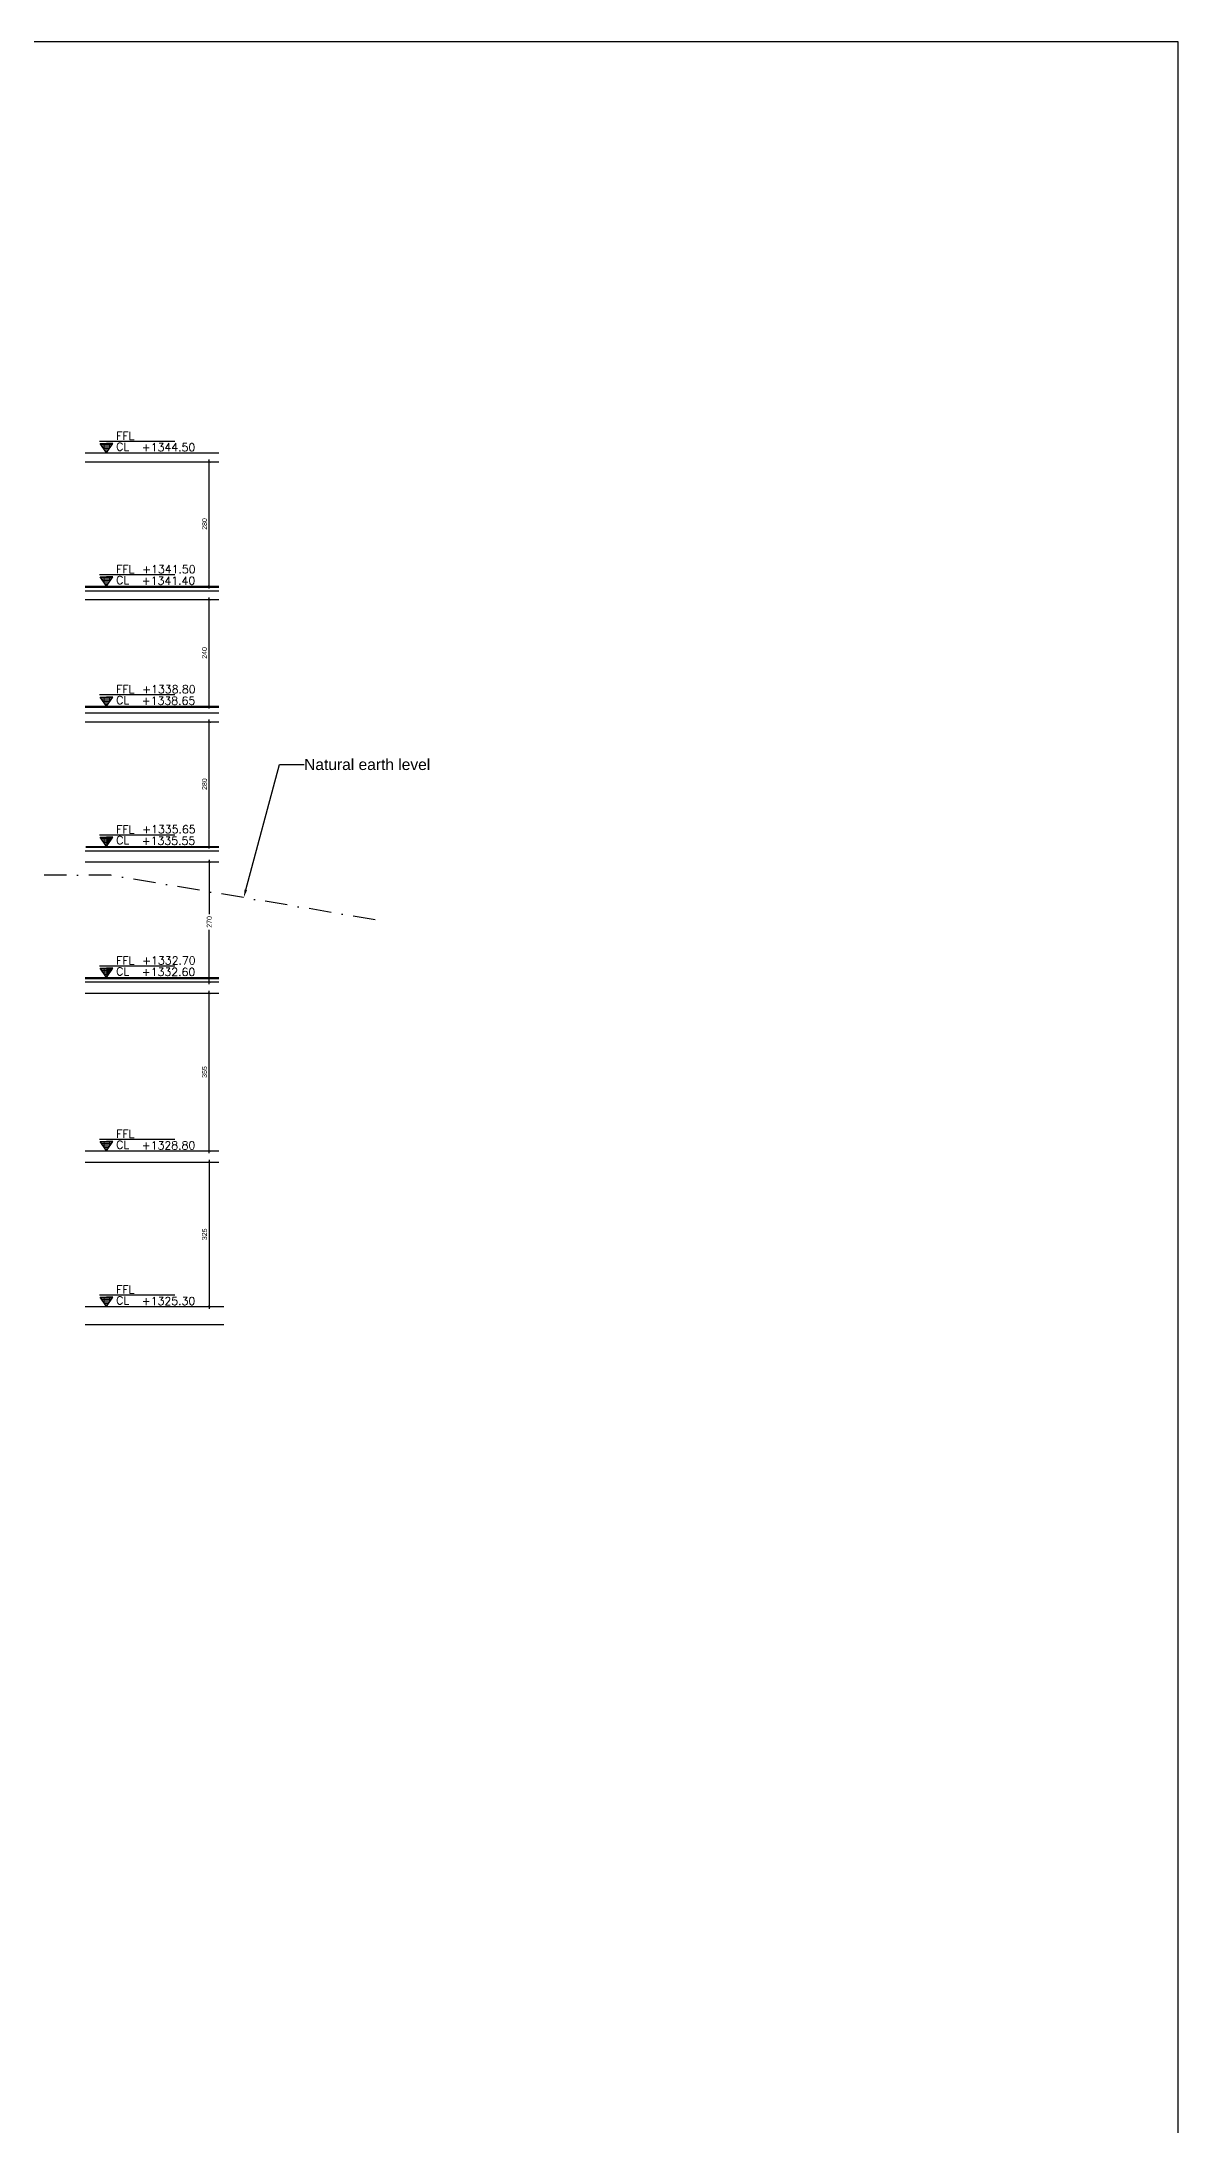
# Model space of a CAD drawing. Header units: centimetres. Extents: x 96271 to 179142, y 9855 to 112216.
# Drawn here: x 154193 to 156747, y 14541 to 19228 of the extents above; entities that cross this region are included whole.
import ezdxf
from ezdxf import colors
from ezdxf.entities.mleader import LeaderData, LeaderLine
from ezdxf.math import Vec2, Vec3

# ---------------------------------------------------------------- set-up
doc = ezdxf.new("R2010")
doc.units = ezdxf.units.CM
doc.header["$LTSCALE"] = 100
doc.header["$MEASUREMENT"] = 0
doc.header["$PDSIZE"] = 0.2
doc.linetypes.add('DASHDOT', pattern=[1, 0.5, -0.25, 0, -0.25])
doc.layers.get('0').update_dxf_attribs({"linetype": 'CONTINUOUS'})
doc.layers.get('DEFPOINTS').update_dxf_attribs({"linetype": 'CONTINUOUS'})
for name, color, linetype in [('A-Dim', 2, 'CONTINUOUS'), ('A-Sect-Mcut-Earth', 54, 'CONTINUOUS'), ('A-Sect-Mcut-Tiling', 51, 'CONTINUOUS'), ('A-Wall-Strctr', 6, 'CONTINUOUS')]:
    doc.layers.add(name, color=color, linetype=linetype)
doc.styles.add('ROMAND', font='romand.shx', dxfattribs={"height": 10})
doc.styles.get("Standard").update_dxf_attribs({"font": 'arial.ttf'})
doc.dimstyles.new('1-50', dxfattribs={"dimtxt": 11.25, "dimasz": 5, "dimexe": 5, "dimexo": 5, "dimgap": 5, "dimtad": 1, "dimdec": 1, "dimrnd": 0.5, "dimzin": 12, "dimdsep": 46, "dimtxsty": 'Standard', "dimblk": 'ARCHTICK', "dimcen": 0.09, "dimdle": 5, "dimadec": 0, "dimazin": 3, "dimtfac": 1, "dimtdec": 1, "dimtix": 1, "dimtofl": 0, "dimtmove": 1, "dimatfit": 3, "dimfxl": 5, "dimtolj": 1, "dimtzin": 0, "dimarcsym": 0})

# ---------------------------------------------------------------- blocks, each defined once
blk = doc.blocks.new('FFL-CL-SECTION')
at = {"ltscale": 111}
h = blk.add_hatch(dxfattribs=at)
h.set_pattern_fill('ACAD_ISO07W100', color=232, scale=2, style=0)
h.set_pattern_definition([(7e-15, (-164148.149, 25605.833), (0, 10), [1, -6])])
h.paths.add_polyline_path([(-1579, 487), (-1724, 487), (-1579, 278)])
h = blk.add_hatch(dxfattribs=at)
h.set_pattern_fill('ACAD_ISO07W100', color=232, scale=2, style=0)
h.set_pattern_definition([(180, (160989.661, 25605.833), (0, 10), [1, -6])])
h.paths.add_polyline_path([(-1579, 487), (-1435, 487), (-1579, 278)])
at = {"color": 7, "ltscale": 111}
for p, q in [((-44, 533), (-1735, 533)), ((-1579, 278), (-1724, 487)), ((-1724, 487), (-1579, 487)), ((-1579, 278), (-1435, 487)), ((-1435, 487), (-1579, 487))]:
    blk.add_line(p, q, dxfattribs=at)
at = {"color": 111, "ltscale": 111, "style": 'ROMAND'}
for s, p in [('CL', (-1361, 327)), ('FFL', (-1361, 570))]:
    blk.add_text(s, height=180, dxfattribs=at).set_placement(p)
for tag, p in [('CL', (-787, 313)), ('FFL', (-778, 571))]:
    blk.add_attdef(tag, p, '', height=180, dxfattribs=at)
blk = doc.blocks.new('_ArchTick')
at = {"color": 0, "linetype": 'ByBlock', "const_width": 0.15}
blk.add_lwpolyline([(-0.5, -0.5), (0.5, 0.5)], dxfattribs=at)
blk = doc.blocks.new('*D313')
at = {"layer": 'A-Dim', "color": 0, "lineweight": -2, "transparency": 16777216}
blk.add_line((154569.4, 17412.8), (154569.4, 17702.8), dxfattribs=at)
at = {"layer": 'DEFPOINTS', "color": 0, "transparency": 16777216}
for p in [(154569.4, 17697.8), (154590.7, 17697.8), (154590.7, 17417.8)]:
    blk.add_point(p, dxfattribs=at)
at = {"layer": 'A-Dim', "color": 0, "lineweight": -2, "transparency": 16777216, "xscale": 5, "yscale": 5, "zscale": 5}
for p, rotation in [((154569.4, 17697.8), 90), ((154569.4, 17417.8), 270)]:
    blk.add_blockref('_ArchTick', p, dxfattribs=dict(at, rotation=rotation))
at = {"layer": 'A-Dim', "color": 0, "transparency": 16777216, "insert": (154558.6, 17557.8), "char_height": 11.25, "attachment_point": 5, "rotation": 90}
blk.add_mtext('\\A1;280', dxfattribs=at)
blk = doc.blocks.new('*D314')
at = {"layer": 'A-Dim', "color": 0, "lineweight": -2, "transparency": 16777216}
for p, q in [((154569.4, 17387.8), (154569.4, 17265.3)), ((154569.4, 17107.8), (154569.4, 17230.3))]:
    blk.add_line(p, q, dxfattribs=at)
at = {"layer": 'DEFPOINTS', "color": 0, "transparency": 16777216}
for p in [(154569.4, 17382.8), (154590.7, 17382.8), (154590.7, 17112.8)]:
    blk.add_point(p, dxfattribs=at)
at = {"layer": 'A-Dim', "color": 0, "lineweight": -2, "transparency": 16777216, "xscale": 5, "yscale": 5, "zscale": 5}
for p, rotation in [((154569.4, 17382.8), 90), ((154569.4, 17112.8), 270)]:
    blk.add_blockref('_ArchTick', p, dxfattribs=dict(at, rotation=rotation))
at = {"layer": 'A-Dim', "color": 0, "transparency": 16777216, "insert": (154569.4, 17247.8), "char_height": 11.25, "attachment_point": 5, "rotation": 90}
blk.add_mtext('\\A1;270', dxfattribs=at)
blk = doc.blocks.new('*D315')
at = {"layer": 'A-Dim', "color": 0, "lineweight": -2, "transparency": 16777216}
blk.add_line((154569.4, 16727.8), (154569.4, 17092.8), dxfattribs=at)
at = {"layer": 'DEFPOINTS', "color": 0, "transparency": 16777216}
for p in [(154569.4, 17087.8), (154590.7, 17087.8), (154590.7, 16732.8)]:
    blk.add_point(p, dxfattribs=at)
at = {"layer": 'A-Dim', "color": 0, "lineweight": -2, "transparency": 16777216, "xscale": 5, "yscale": 5, "zscale": 5}
for p, rotation in [((154569.4, 17087.8), 90), ((154569.4, 16732.8), 270)]:
    blk.add_blockref('_ArchTick', p, dxfattribs=dict(at, rotation=rotation))
at = {"layer": 'A-Dim', "color": 0, "transparency": 16777216, "insert": (154558.6, 16910.3), "char_height": 11.25, "attachment_point": 5, "rotation": 90}
blk.add_mtext('\\A1;355', dxfattribs=at)
blk = doc.blocks.new('*D316')
at = {"layer": 'A-Dim', "color": 0, "lineweight": -2, "transparency": 16777216}
blk.add_line((154569.4, 17727.8), (154569.4, 17977.8), dxfattribs=at)
at = {"layer": 'DEFPOINTS', "color": 0, "transparency": 16777216}
for p in [(154569.4, 17972.8), (154590.7, 17972.8), (154590.7, 17732.8)]:
    blk.add_point(p, dxfattribs=at)
at = {"layer": 'A-Dim', "color": 0, "lineweight": -2, "transparency": 16777216, "xscale": 5, "yscale": 5, "zscale": 5}
for p, rotation in [((154569.4, 17972.8), 90), ((154569.4, 17732.8), 270)]:
    blk.add_blockref('_ArchTick', p, dxfattribs=dict(at, rotation=rotation))
at = {"layer": 'A-Dim', "color": 0, "transparency": 16777216, "insert": (154558.6, 17852.8), "char_height": 11.25, "attachment_point": 5, "rotation": 90}
blk.add_mtext('\\A1;240', dxfattribs=at)
blk = doc.blocks.new('*D317')
at = {"layer": 'A-Dim', "color": 0, "lineweight": -2, "transparency": 16777216}
blk.add_line((154569.4, 17997.8), (154569.4, 18287.8), dxfattribs=at)
at = {"layer": 'DEFPOINTS', "color": 0, "transparency": 16777216}
for p in [(154569.4, 18282.8), (154590.7, 18282.8), (154590.7, 18002.8)]:
    blk.add_point(p, dxfattribs=at)
at = {"layer": 'A-Dim', "color": 0, "lineweight": -2, "transparency": 16777216, "xscale": 5, "yscale": 5, "zscale": 5}
for p, rotation in [((154569.4, 18282.8), 90), ((154569.4, 18002.8), 270)]:
    blk.add_blockref('_ArchTick', p, dxfattribs=dict(at, rotation=rotation))
at = {"layer": 'A-Dim', "color": 0, "transparency": 16777216, "insert": (154558.6, 18142.8), "char_height": 11.25, "attachment_point": 5, "rotation": 90}
blk.add_mtext('\\A1;280', dxfattribs=at)
blk = doc.blocks.new('*D318')
at = {"layer": 'A-Dim', "color": 0, "lineweight": -2, "transparency": 16777216}
blk.add_line((154569.4, 16712.8), (154569.4, 16377.8), dxfattribs=at)
at = {"layer": 'DEFPOINTS', "color": 0, "transparency": 16777216}
for p in [(154590.7, 16707.8), (154569.4, 16382.8), (154590.7, 16382.8)]:
    blk.add_point(p, dxfattribs=at)
at = {"layer": 'A-Dim', "color": 0, "lineweight": -2, "transparency": 16777216, "xscale": 5, "yscale": 5, "zscale": 5}
for p, rotation in [((154569.4, 16707.8), 90), ((154569.4, 16382.8), 270)]:
    blk.add_blockref('_ArchTick', p, dxfattribs=dict(at, rotation=rotation))
at = {"layer": 'A-Dim', "color": 0, "transparency": 16777216, "insert": (154558.6, 16545.3), "char_height": 11.25, "attachment_point": 5, "rotation": 90}
blk.add_mtext('\\A1;325', dxfattribs=at)

msp = doc.modelspace()

# ---------------------------------------------------------------- linework, layer by layer
msp.add_lwpolyline([(127018.411, 9855.211), (156747.283, 9855.211), (156747.283, 19227.535), (127018.411, 19227.535)], close=True)
at = {"layer": 'A-Sect-Mcut-Earth', "linetype": 'DASHDOT'}
msp.add_lwpolyline([(154942.018, 17252.769), (154348.331, 17352.769), (153383.736, 17352.769), (152290.125, 17252.76), (151836.621, 17127.769), (151546.644, 17052.769), (151084.282, 16952.769), (150828.576, 16852.769), (150273.788, 16787.769), (150093.623, 16817.769)], dxfattribs=at)
at = {"layer": 'A-Sect-Mcut-Tiling'}
for p, q in [((154290.674, 18002.769), (154590.674, 18002.769)), ((154290.674, 18000.769), (154590.674, 18000.769)), ((154290.674, 17732.769), (154590.674, 17732.769)), ((154290.674, 17730.769), (154590.674, 17730.769)), ((154292.238, 17417.769), (154590.674, 17417.769)), ((154292.238, 17415.769), (154590.674, 17415.769)), ((154290.674, 17122.769), (154590.674, 17122.769)), ((154290.674, 17120.769), (154590.674, 17120.769))]:
    msp.add_line(p, q, dxfattribs=at)
at = {"layer": 'A-Wall-Strctr'}
for p, q in [((154290.674, 18302.769), (154590.674, 18302.769)), ((154290.674, 18282.769), (154590.674, 18282.769)), ((154290.674, 17992.769), (154590.674, 17992.769)), ((154290.674, 17972.769), (154590.674, 17972.769)), ((154290.674, 17717.769), (154590.674, 17717.769)), ((154290.674, 17697.769), (154590.674, 17697.769)), ((154290.674, 17407.769), (154590.674, 17407.769)), ((154290.674, 17382.769), (154590.674, 17382.769)), ((154290.674, 17112.769), (154590.674, 17112.769)), ((154290.674, 17087.769), (154590.674, 17087.769)), ((154290.674, 16732.769), (154590.674, 16732.769)), ((154290.674, 16707.769), (154590.674, 16707.769)), ((154290.674, 16382.769), (154602.234, 16382.769)), ((154290.674, 16342.769), (154602.234, 16342.769))]:
    msp.add_line(p, q, dxfattribs=at)

# ---------------------------------------------------------------- block references
ref = msp.add_blockref('FFL-CL-SECTION', (154496.207, 18274.99), dxfattribs=dict(xscale=0.1, yscale=0.1, zscale=0.1))
ref.add_attrib('CL', '+1344.50', (154417.553, 18306.272), dxfattribs={"color": 111, "ltscale": 111, "height": 18, "style": 'ROMAND'})
at = {"xscale": 0.1, "yscale": 0.1, "zscale": 0.1}
for p, values in [((154496.207, 17974.99), {'FFL': '+1341.50', 'CL': '+1341.40'}), ((154496.207, 17704.99), {'FFL': '+1338.80', 'CL': '+1338.65'}), ((154496.207, 17389.99), {'FFL': '+1335.65', 'CL': '+1335.55'}), ((154496.207, 17094.99), {'FFL': '+1332.70', 'CL': '+1332.60'})]:
    msp.add_blockref('FFL-CL-SECTION', p, dxfattribs=at).add_auto_attribs(values)
ref = msp.add_blockref('FFL-CL-SECTION', (154496.207, 16704.99), dxfattribs=dict(xscale=0.1, yscale=0.1, zscale=0.1))
ref.add_attrib('CL', '+1328.80', (154417.553, 16736.272), dxfattribs={"color": 111, "ltscale": 111, "height": 18, "style": 'ROMAND'})
ref = msp.add_blockref('FFL-CL-SECTION', (154496.207, 16354.99), dxfattribs=dict(xscale=0.1, yscale=0.1, zscale=0.1))
ref.add_attrib('CL', '+1325.30', (154417.553, 16386.272), dxfattribs={"color": 111, "ltscale": 111, "height": 18, "style": 'ROMAND'})

# ---------------------------------------------------------------- dimensions: what is measured, and where the dimension line sits
at = {"layer": 'A-Dim'}
for p1, p2, distance, override, picture, middle in [((154590.674, 18002.769), (154590.674, 18282.769), 21.317, {"dimse1": 1, "dimse2": 1}, '*D317', (154558.613, 18142.769)), ((154590.674, 17732.769), (154590.674, 17972.769), 21.317, {"dimse1": 1, "dimse2": 1}, '*D316', (154558.613, 17852.769)), ((154590.674, 17417.769), (154590.674, 17697.769), 21.317, {"dimse1": 1, "dimse2": 1}, '*D313', (154558.613, 17557.769)), ((154590.674, 17112.769), (154590.674, 17382.769), 21.317, {"dimtad": 0, "dimse1": 1, "dimse2": 1}, '*D314', (154569.357, 17247.769)), ((154590.674, 16732.769), (154590.674, 17087.769), 21.317, {"dimse1": 1, "dimse2": 1}, '*D315', (154558.609, 16910.269)), ((154590.674, 16707.769), (154590.674, 16382.769), -21.317, {"dimse1": 1, "dimse2": 1}, '*D318', (154558.609, 16545.269))]:
    dim = msp.add_aligned_dim(p1=p1, p2=p2, distance=distance, dimstyle='1-50', override=override, dxfattribs=at)
    dim.commit()
    dim.dimension.update_dxf_attribs({"geometry": picture, "text_midpoint": middle})

# ---------------------------------------------------------------- leaders
at = {"layer": 'A-Sect-Mcut-Earth', "linetype": 'DASHDOT'}
ml = msp.add_multileader_mtext('Standard', dxfattribs=at)
ml.set_content('Natural earth level', color=256)
ml.set_leader_properties()
ml.build(insert=Vec2(0, 0))
ml.multileader.update_dxf_attribs({"text_right_attachment_type": 6, "dogleg_length": 0.36, "arrow_head_size": 18})
ctx = ml.context
ctx.base_point, ctx.char_height, ctx.arrow_head_size, ctx.landing_gap_size, ctx.plane_origin = Vec3(154782.476, 17601.744), 25, 18, 0.09, Vec3(154646.877, 17302.769)
ctx.right_attachment = 6
notes = []
notes.append((ctx, [(0, (1, 1, 0), (154726.987, 17601.744), (1, 0), 55.489, [(0, [(154646.877, 17302.769)], 0, [])])]))
ctx.mtext.insert, ctx.mtext.flow_direction = Vec3(154782.566, 17614.449), 5
for ctx, leaders in notes:
    for number, flags, end, landing, length, lines in leaders:
        leader = LeaderData()
        leader.index, (leader.has_last_leader_line, leader.has_dogleg_vector, leader.attachment_direction) = number, flags
        leader.last_leader_point, leader.dogleg_vector, leader.dogleg_length = Vec3(end), Vec3(landing), length
        for number, points, colour, breaks in lines:
            line = LeaderLine()
            line.index, line.vertices, line.color, line.breaks = number, Vec3.list(points), colors.encode_raw_color(colour), breaks
            leader.lines.append(line)
        ctx.leaders.append(leader)

doc.saveas('drawing.dxf')
